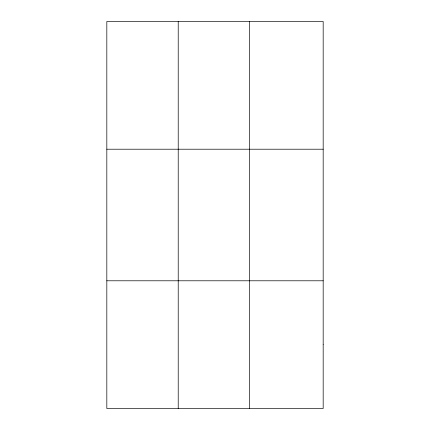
<?xml version="1.0" encoding="UTF-8"?>
<svg xmlns="http://www.w3.org/2000/svg" width="430" height="430" viewBox="0 0 430 430"><rect width="100%" height="100%" fill="white"/><g stroke="black" fill="none" stroke-linecap="round" stroke-linejoin="round"><path stroke-width="0.64" d="M178.219 21.5L178.219 408.5M249.615 21.5L249.615 408.5M106.823 149.21L323.177 149.21M106.823 280.79L323.177 280.79M323.177 344.645L323.177 408.5L106.823 408.5L106.823 21.5L323.177 21.5L323.177 344.645"/></g></svg>
